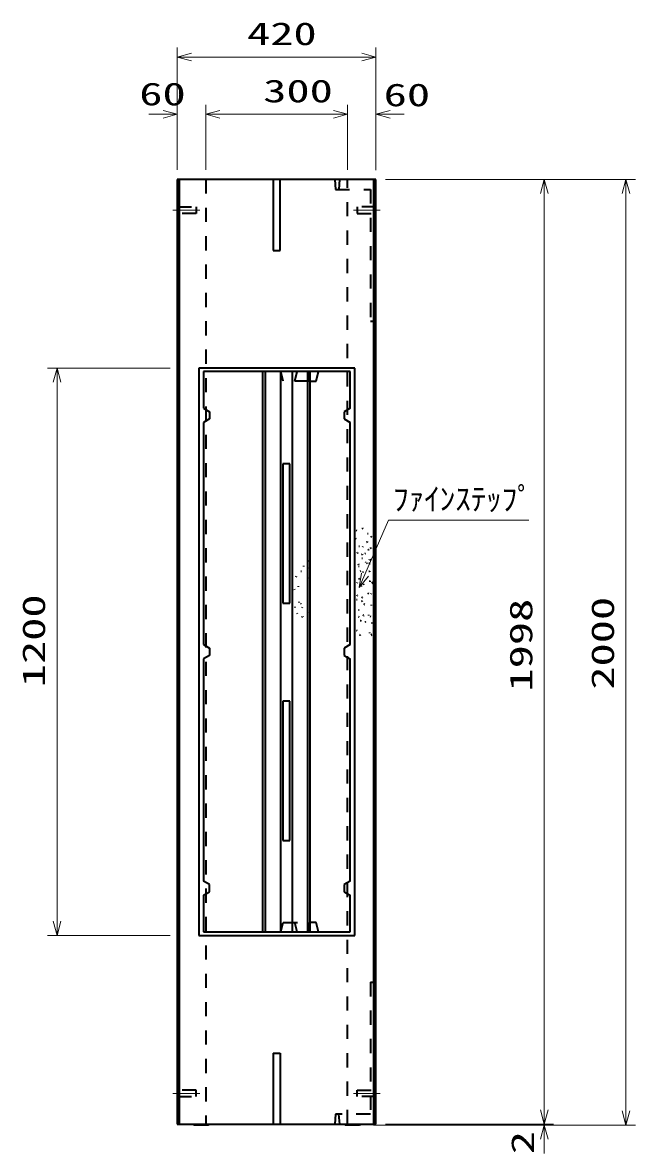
# Model space of a CAD drawing. Units: millimetres on the paper. Extents: x 20 to 861, y 20 to 614.
# Drawn here: x 177.8 to 242.6, y 330.5 to 450.1 of the extents above; entities that cross this region are included whole.
import ezdxf
from ezdxf.enums import TextEntityAlignment as Align

# ---------------------------------------------------------------- set-up
doc = ezdxf.new("R2010")
doc.units = ezdxf.units.MM
doc.linetypes.add('CHAIN', pattern=[18.5, 12, -1.5, 3.5, -1.5])
doc.linetypes.add('USER1', pattern=[3, 1.5, -1.5])
for name, color, linetype, lineweight in [('D-BMK（構造物基準線）', 2, 'CHAIN', 18), ('D-STR-DIM（寸法）', 7, 'Continuous', 13), ('D-STR-HTXT（旗上げ）', 7, 'Continuous', 13), ('D-STR（構造物）', 1, 'Continuous', 35)]:
    doc.layers.add(name, color=color, linetype=linetype, lineweight=lineweight)
doc.styles.add('ＭＳ ゴシック', font='')
doc.styles.get('ＭＳ ゴシック').set_extended_font_data('MS Gothic')

# ---------------------------------------------------------------- blocks, each defined once
blk = doc.blocks.new('_Open30@@SfigorgFlag@@4')
at = {"color": 7, "linetype": 'Continuous', "lineweight": 13}
for p, q in [((-1, 0.2679), (0, 0)), ((0, 0), (-1, -0.2679)), ((0, 0), (-1, 0))]:
    blk.add_line(p, q, dxfattribs=at)

msp = doc.modelspace()

# ---------------------------------------------------------------- linework, layer by layer
at = {"layer": 'D-BMK（構造物基準線）'}
for p, q in [((193.668, 430.25), (196.517, 430.25)), ((212.743, 430.25), (215.592, 430.25)), ((193.668, 336.85), (196.517, 336.85)), ((215.592, 336.85), (212.743, 336.85))]:
    msp.add_line(p, q, dxfattribs=at)
at = {"layer": 'D-STR-DIM（寸法）'}
for p, q in [((194.13, 441.397), (194.13, 447.447)), ((215.13, 441.427), (215.13, 447.447)), ((195.63, 446.447), (213.63, 446.447)), ((194.13, 434.5), (194.13, 441.397)), ((197.13, 434.5), (197.13, 441.397)), ((197.13, 434.552), (197.13, 441.397)), ((212.13, 434.5), (212.13, 441.397)), ((212.13, 434.5), (212.13, 441.397)), ((215.13, 434.47), (215.13, 441.397)), ((192.63, 440.397), (191.13, 440.397)), ((198.63, 440.397), (210.63, 440.397)), ((198.63, 440.397), (200.13, 440.397)), ((210.63, 440.397), (209.13, 440.397)), ((216.63, 440.397), (218.13, 440.397)), ((216.13, 433.5), (233.919, 433.5)), ((232.481, 433.5), (242.558, 433.5)), ((232.919, 335.1), (232.919, 432)), ((241.558, 335), (241.558, 432)), ((193.38, 413.55), (180.416, 413.55)), ((181.416, 355.05), (181.416, 412.05)), ((193.38, 353.55), (180.416, 353.55)), ((232.919, 335.1), (232.919, 336.6)), ((214.88, 333.5), (233.919, 333.5)), ((216.13, 333.6), (233.919, 333.6)), ((216.13, 333.6), (233.919, 333.6)), ((231.481, 333.5), (242.558, 333.5)), ((232.919, 332), (232.919, 330.5))]:
    msp.add_line(p, q, dxfattribs=at)
at = {"layer": 'D-STR-HTXT（旗上げ）'}
for p, q in [((216.473, 397.459), (213.973, 391.708)), ((231.302, 397.459), (216.473, 397.459))]:
    msp.add_line(p, q, dxfattribs=at)
at = {"layer": 'D-STR（構造物）'}
for p, q in [((215.13, 433.5), (194.13, 433.5)), ((194.13, 433.5), (194.13, 333.6)), ((194.38, 333.6), (194.38, 433.5)), ((204.255, 433.5), (204.255, 426)), ((205.005, 426), (205.005, 433.5)), ((214.88, 433.5), (214.88, 333.6)), ((215.13, 333.6), (215.13, 433.5)), ((204.255, 426), (205.005, 426)), ((212.9, 413.55), (196.4, 413.55)), ((196.4, 413.55), (196.4, 353.55)), ((208.273, 413.175), (196.9, 413.175)), ((196.9, 413.175), (196.9, 409.303)), ((203.155, 413.175), (203.155, 353.925)), ((203.405, 413.175), (203.405, 353.925)), ((205.025, 413.175), (205.025, 353.925)), ((206.275, 413.175), (206.275, 353.925)), ((207.894, 413.175), (207.894, 353.925)), ((208.023, 413.175), (208.065, 412.175)), ((209.053, 413.175), (208.023, 413.175)), ((208.144, 413.175), (208.144, 353.925)), ((208.802, 412.175), (209.053, 413.175)), ((212.4, 413.175), (209.053, 413.175)), ((212.4, 409.303), (212.4, 413.175)), ((212.9, 353.55), (212.9, 413.55)), ((208.065, 412.175), (208.802, 412.175)), ((196.9, 409.303), (197.529, 408.94)), ((212.4, 409.303), (211.771, 408.94)), ((197.529, 408.166), (196.9, 407.803)), ((196.9, 407.803), (196.9, 384.3)), ((197.529, 408.94), (197.529, 408.166)), ((211.771, 408.94), (211.771, 408.166)), ((211.771, 408.166), (212.4, 407.803)), ((212.4, 384.3), (212.4, 407.803)), ((206.025, 403.425), (205.275, 403.425)), ((205.275, 403.425), (205.275, 388.675)), ((206.025, 388.675), (206.025, 403.425)), ((213.032, 396.403), (213.104, 396.383)), ((213.658, 396.578), (213.715, 396.626)), ((213.715, 396.626), (213.763, 396.569)), ((214.233, 396.072), (214.308, 396.072)), ((212.918, 395.548), (212.971, 395.495)), ((212.971, 395.495), (213.024, 395.548)), ((213.398, 394.676), (213.324, 394.689)), ((213.737, 394.605), (213.763, 394.675)), ((214.217, 395.14), (214.144, 395.12)), ((214.197, 395.212), (214.217, 395.14)), ((214.581, 395.687), (214.634, 395.74)), ((214.634, 395.74), (214.687, 395.687)), ((213.181, 394.003), (213.12, 393.96)), ((213.181, 394.003), (213.224, 393.941)), ((213.615, 393.826), (213.676, 393.869)), ((213.676, 393.869), (213.72, 393.808)), ((213.946, 393.929), (214.014, 393.961)), ((214.334, 394.302), (214.347, 394.376)), ((214.347, 394.376), (214.421, 394.363)), ((214.529, 394.502), (214.59, 394.545)), ((214.59, 394.545), (214.633, 394.484)), ((207.496, 392.575), (207.515, 392.647)), ((207.969, 393.157), (207.916, 393.21)), ((207.944, 392.45), (208.009, 392.488)), ((207.969, 393.157), (208.022, 393.21)), ((213.292, 392.59), (213.367, 392.59)), ((213.311, 392.76), (213.298, 392.834)), ((213.724, 393.399), (213.649, 393.405)), ((214.068, 392.983), (214.019, 393.04)), ((214.179, 392.925), (214.117, 392.882)), ((214.222, 392.863), (214.179, 392.925)), ((214.47, 392.873), (214.396, 392.886)), ((214.457, 392.799), (214.47, 392.873)), ((214.461, 393.251), (214.499, 393.316)), ((214.499, 393.316), (214.564, 393.278)), ((206.708, 391.453), (206.715, 391.528)), ((207.187, 392.068), (207.262, 392.074)), ((207.962, 391.36), (207.994, 391.292)), ((213.305, 391.252), (213.378, 391.271)), ((213.378, 391.271), (213.358, 391.344)), ((213.536, 392.068), (213.463, 392.048)), ((213.698, 392.031), (213.76, 391.988)), ((213.76, 391.988), (213.717, 391.926)), ((214.379, 392.075), (214.453, 392.088)), ((214.453, 392.088), (214.466, 392.014)), ((206.558, 390.115), (206.505, 390.168)), ((206.927, 390.416), (206.958, 390.484)), ((213.142, 390.871), (213.104, 390.806)), ((213.565, 390.515), (213.552, 390.441)), ((213.819, 390.705), (213.758, 390.662)), ((213.819, 390.705), (213.862, 390.643)), ((214.509, 391.02), (214.435, 391.007)), ((214.522, 390.946), (214.509, 391.02)), ((214.751, 390.849), (214.69, 390.893)), ((214.708, 390.788), (214.751, 390.849)), ((205.275, 388.675), (206.025, 388.675)), ((207.019, 388.753), (207, 388.826)), ((207.203, 388.666), (207.138, 388.628)), ((207.203, 388.666), (207.241, 388.601)), ((213.145, 389.047), (213.07, 389.054)), ((213.132, 389.462), (213.189, 389.51)), ((213.189, 389.51), (213.141, 389.567)), ((213.678, 388.903), (213.606, 388.884)), ((213.699, 389.277), (213.626, 389.296)), ((213.698, 388.831), (213.678, 388.903)), ((213.679, 389.204), (213.699, 389.277)), ((214.26, 389.717), (214.321, 389.76)), ((214.321, 389.76), (214.364, 389.699)), ((214.613, 389.708), (214.6, 389.634)), ((206.565, 388.289), (206.539, 388.218)), ((206.784, 387.642), (206.816, 387.574)), ((207.327, 388.197), (207.38, 388.25)), ((207.943, 387.705), (207.963, 387.777)), ((213.293, 388.001), (213.368, 388.001)), ((213.865, 388.545), (213.922, 388.594)), ((213.922, 388.594), (213.874, 388.651)), ((214.389, 387.39), (214.396, 387.465)), ((214.618, 388.511), (214.612, 388.437)), ((207.307, 387.218), (207.365, 387.266)), ((207.365, 387.266), (207.413, 387.209)), ((213.352, 387.222), (213.284, 387.253)), ((213.46, 386.864), (213.535, 386.858)), ((213.535, 386.858), (213.528, 386.783)), ((213.805, 387.393), (213.732, 387.412)), ((213.805, 387.393), (213.785, 387.32)), ((214.028, 386.71), (213.971, 386.661)), ((213.98, 386.767), (214.028, 386.71)), ((214.585, 387.238), (214.537, 387.295)), ((214.718, 386.552), (214.724, 386.627)), ((213.089, 385.844), (213.142, 385.791)), ((213.391, 385.369), (213.459, 385.338)), ((213.459, 385.338), (213.427, 385.27)), ((214.495, 385.506), (214.502, 385.581)), ((214.634, 385.305), (214.692, 385.354)), ((214.692, 385.354), (214.643, 385.411)), ((196.9, 384.3), (197.529, 383.937)), ((196.9, 384.3), (197.529, 383.937)), ((197.529, 383.937), (197.529, 383.163)), ((197.529, 383.937), (197.529, 383.163)), ((212.4, 384.3), (211.771, 383.937)), ((211.771, 383.937), (211.771, 383.163)), ((197.529, 383.163), (196.9, 382.8)), ((196.9, 382.8), (196.9, 359.298)), ((211.771, 383.163), (212.4, 382.8)), ((212.4, 359.298), (212.4, 382.8)), ((206.025, 378.325), (205.275, 378.325)), ((205.275, 378.325), (205.275, 363.575)), ((206.025, 363.575), (206.025, 378.325)), ((205.275, 363.575), (206.025, 363.575)), ((197.529, 358.934), (196.9, 359.298)), ((197.529, 358.161), (197.529, 358.934)), ((212.4, 359.298), (211.771, 358.934)), ((211.771, 358.934), (211.771, 358.161)), ((196.9, 357.798), (197.529, 358.161)), ((196.9, 357.798), (196.9, 353.925)), ((211.771, 358.161), (212.4, 357.798)), ((212.4, 353.925), (212.4, 357.798)), ((208.065, 354.925), (208.023, 353.925)), ((208.802, 354.925), (208.065, 354.925)), ((209.053, 353.925), (208.802, 354.925)), ((196.4, 353.55), (212.9, 353.55)), ((196.9, 353.925), (208.273, 353.925)), ((208.023, 353.925), (209.053, 353.925)), ((209.053, 353.925), (212.4, 353.925)), ((204.255, 341.1), (204.255, 333.6)), ((204.255, 341.1), (205.005, 341.1)), ((205.005, 341.1), (205.005, 333.6)), ((194.13, 333.6), (215.13, 333.6)), ((195.88, 333.5), (195.78, 333.6)), ((197.38, 333.5), (195.88, 333.5)), ((197.38, 333.5), (197.48, 333.6)), ((211.88, 333.5), (211.78, 333.6)), ((213.38, 333.5), (211.88, 333.5)), ((213.38, 333.5), (213.48, 333.6))]:
    msp.add_line(p, q, dxfattribs=at)
at = {"layer": 'D-STR（構造物）', "linetype": 'USER1'}
for p, q in [((197.13, 433.5), (197.13, 333.6)), ((210.771, 433.5), (210.852, 432.45)), ((211.292, 433.5), (211.218, 432.45)), ((212.13, 333.6), (212.13, 433.5)), ((210.852, 432.45), (214.548, 432.45)), ((214.548, 432.45), (214.548, 418.5)), ((194.13, 430.6), (196.13, 430.6)), ((196.13, 430.6), (196.13, 429.9)), ((215.13, 430.6), (213.13, 430.6)), ((213.13, 430.6), (213.13, 429.9)), ((196.13, 429.9), (194.13, 429.9)), ((213.13, 429.9), (215.13, 429.9)), ((214.548, 418.5), (215.123, 418.5)), ((205.333, 412.175), (205.065, 413.176)), ((206.57, 412.175), (206.82, 413.175)), ((208.065, 412.175), (205.333, 412.175)), ((205.065, 353.924), (205.333, 354.925)), ((205.333, 354.925), (208.065, 354.925)), ((206.82, 353.925), (206.57, 354.925)), ((214.555, 348.6), (214.555, 334.65)), ((214.555, 348.6), (215.13, 348.6)), ((196.13, 337.2), (194.13, 337.2)), ((194.13, 336.5), (196.13, 336.5)), ((196.13, 336.5), (196.13, 337.2)), ((213.13, 337.2), (215.13, 337.2)), ((213.13, 336.5), (213.13, 337.2)), ((215.13, 336.5), (213.13, 336.5)), ((210.859, 334.65), (210.778, 333.6)), ((214.555, 334.65), (210.859, 334.65)), ((211.299, 333.6), (211.225, 334.65))]:
    msp.add_line(p, q, dxfattribs=at)

# ---------------------------------------------------------------- block references
at = {"layer": 'D-STR-DIM（寸法）', "xscale": 1.5, "yscale": 1.5}
for p, rotation in [((194.13, 446.447), 180), ((197.13, 440.397), 180), ((197.13, 440.397), 180), ((215.13, 440.397), 180), ((232.919, 433.5), 90), ((241.558, 433.5), 90), ((181.416, 413.55), 90), ((181.416, 353.55), 270), ((232.919, 333.6), 270), ((232.919, 333.6), 270), ((241.558, 333.5), 270), ((232.919, 333.5), 90)]:
    msp.add_blockref('_Open30@@SfigorgFlag@@4', p, dxfattribs=dict(at, rotation=rotation))
for p in [(215.13, 446.447), (194.13, 440.397), (212.13, 440.397), (212.13, 440.397)]:
    msp.add_blockref('_Open30@@SfigorgFlag@@4', p, dxfattribs=at)
at = {"layer": 'D-STR-HTXT（旗上げ）', "xscale": 1.5, "yscale": 1.5, "rotation": 246.50838}
msp.add_blockref('_Open30@@SfigorgFlag@@4', (213.375, 390.333), dxfattribs=at)

# ---------------------------------------------------------------- texts
at = {"layer": 'D-STR-DIM（寸法）', "style": 'ＭＳ ゴシック', "width": 1.5}
for s, p in [('420', (201.505, 446.985)), ('60', (190.115, 440.615)), ('300', (203.213, 440.934)), ('60', (215.949, 440.521))]:
    msp.add_text(s, height=2.405, dxfattribs=at).set_placement(p, align=Align.BOTTOM_LEFT)
for s, p in [('1200', (180.879, 379.8)), ('1998', (232.381, 379.342)), ('2000', (241.021, 379.542)), ('2', (232.556, 330.412))]:
    msp.add_text(s, height=2.405, rotation=90, dxfattribs=at).set_placement(p, align=Align.BOTTOM_LEFT)
at = {"layer": 'D-STR-HTXT（旗上げ）', "style": 'ＭＳ ゴシック'}
msp.add_text('ﾌｧｲﾝｽﾃｯﾌﾟ', height=2.405, dxfattribs=at).set_placement((216.952, 397.785), align=Align.BOTTOM_LEFT)

doc.saveas('drawing.dxf')
